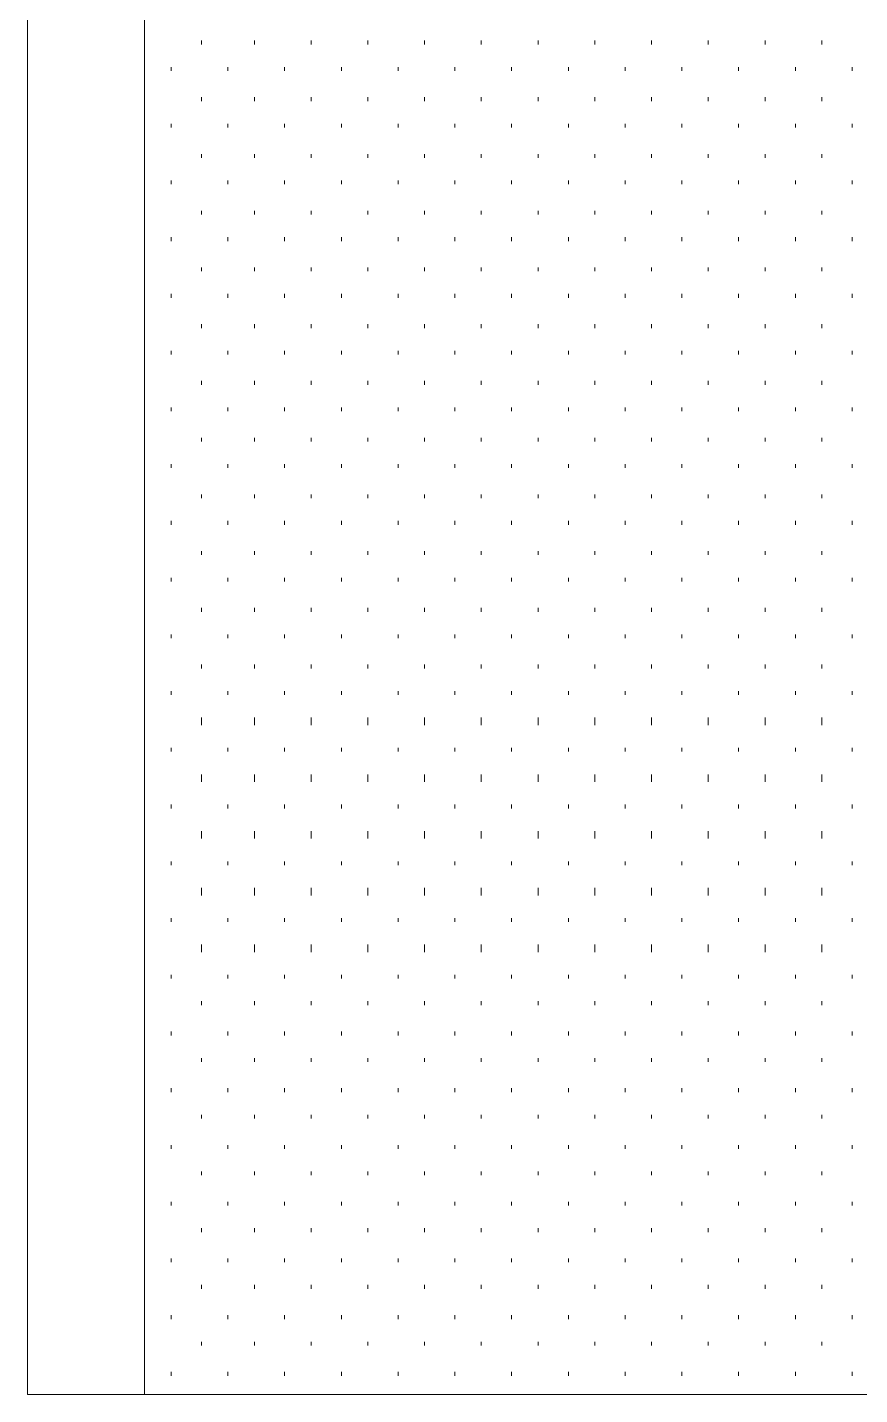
# Model space of a CAD drawing. Header units: inches. Extents: x -6061 to 13621, y -296 to 7483.
# Drawn here: x 12292.6 to 12310.22, y 670.54 to 699.49 of the extents above; entities that cross this region are included whole.
import ezdxf

# ---------------------------------------------------------------- set-up
doc = ezdxf.new("R2010")
doc.units = ezdxf.units.IN
doc.header["$MEASUREMENT"] = 0
doc.layers.get('0').update_dxf_attribs({"linetype": 'CONTINUOUS'})

msp = doc.modelspace()

# ---------------------------------------------------------------- linework, layer by layer
at = {"color": 7, "linetype": 'Continuous', "lineweight": 18, "true_color": 0x000007}
for q in [(12292.60053, 766.56433), (12292.60053, 670.53582), (12292.60053, 670.53582)]:
    msp.add_line((12292.60053, 670.53582), q, dxfattribs=at)
at = {"color": 7, "linetype": 'Continuous', "lineweight": 9, "true_color": 0x000007}
for p, q in [((12292.60053, 766.56433), (12292.60053, 670.53582)), ((12295.08334, 670.53582), (12295.08334, 766.56433)), ((12295.08334, 764.08153), (12295.08334, 670.53582)), ((12292.60053, 670.53582), (12295.08334, 670.53582)), ((12295.08334, 670.53582), (12292.60053, 670.53582)), ((12331.12406, 670.53582), (12295.08334, 670.53582))]:
    msp.add_line(p, q, dxfattribs=at)
at = {"color": 7, "linetype": 'Continuous', "lineweight": 9, "true_color": 0xffffff}
for p, q in [((12296.2847, 699.12813), (12296.2847, 699.20822)), ((12297.40596, 699.12813), (12297.40596, 699.20822)), ((12298.60732, 699.12813), (12298.60732, 699.20822)), ((12299.80868, 699.12813), (12299.80868, 699.20822)), ((12301.01004, 699.12813), (12301.01004, 699.20822)), ((12302.21139, 699.12813), (12302.21139, 699.20822)), ((12303.41275, 699.12813), (12303.41275, 699.20822)), ((12304.61411, 699.12813), (12304.61411, 699.20822)), ((12305.81547, 699.12813), (12305.81547, 699.20822)), ((12307.01682, 699.12813), (12307.01682, 699.20822)), ((12308.21818, 699.12813), (12308.21818, 699.20822)), ((12309.41954, 699.12813), (12309.41954, 699.20822)), ((12295.64397, 698.5675), (12295.64397, 698.64759)), ((12296.84533, 698.5675), (12296.84533, 698.64759)), ((12298.04669, 698.5675), (12298.04669, 698.64759)), ((12299.24805, 698.5675), (12299.24805, 698.64759)), ((12300.4494, 698.5675), (12300.4494, 698.64759)), ((12301.65076, 698.5675), (12301.65076, 698.64759)), ((12302.85212, 698.5675), (12302.85212, 698.64759)), ((12304.05347, 698.5675), (12304.05347, 698.64759)), ((12305.25483, 698.5675), (12305.25483, 698.64759)), ((12306.45619, 698.5675), (12306.45619, 698.64759)), ((12307.65755, 698.5675), (12307.65755, 698.64759)), ((12308.8589, 698.5675), (12308.8589, 698.64759)), ((12310.06026, 698.5675), (12310.06026, 698.64759)), ((12296.2847, 697.92677), (12296.2847, 698.00686)), ((12297.40596, 697.92677), (12297.40596, 698.00686)), ((12298.60732, 697.92677), (12298.60732, 698.00686)), ((12299.80868, 697.92677), (12299.80868, 698.00686)), ((12301.01004, 697.92677), (12301.01004, 698.00686)), ((12302.21139, 697.92677), (12302.21139, 698.00686)), ((12303.41275, 697.92677), (12303.41275, 698.00686)), ((12304.61411, 697.92677), (12304.61411, 698.00686)), ((12305.81547, 697.92677), (12305.81547, 698.00686)), ((12307.01682, 697.92677), (12307.01682, 698.00686)), ((12308.21818, 697.92677), (12308.21818, 698.00686)), ((12309.41954, 697.92677), (12309.41954, 698.00686)), ((12295.64397, 697.36614), (12295.64397, 697.44623)), ((12296.84533, 697.36614), (12296.84533, 697.44623)), ((12298.04669, 697.36614), (12298.04669, 697.44623)), ((12299.24805, 697.36614), (12299.24805, 697.44623)), ((12300.4494, 697.36614), (12300.4494, 697.44623)), ((12301.65076, 697.36614), (12301.65076, 697.44623)), ((12302.85212, 697.36614), (12302.85212, 697.44623)), ((12304.05347, 697.36614), (12304.05347, 697.44623)), ((12305.25483, 697.36614), (12305.25483, 697.44623)), ((12306.45619, 697.36614), (12306.45619, 697.44623)), ((12307.65755, 697.36614), (12307.65755, 697.44623)), ((12308.8589, 697.36614), (12308.8589, 697.44623)), ((12310.06026, 697.36614), (12310.06026, 697.44623)), ((12296.2847, 696.72542), (12296.2847, 696.80551)), ((12297.40596, 696.72542), (12297.40596, 696.80551)), ((12298.60732, 696.72542), (12298.60732, 696.80551)), ((12299.80868, 696.72542), (12299.80868, 696.80551)), ((12301.01004, 696.72542), (12301.01004, 696.80551)), ((12302.21139, 696.72542), (12302.21139, 696.80551)), ((12303.41275, 696.72542), (12303.41275, 696.80551)), ((12304.61411, 696.72542), (12304.61411, 696.80551)), ((12305.81547, 696.72542), (12305.81547, 696.80551)), ((12307.01682, 696.72542), (12307.01682, 696.80551)), ((12308.21818, 696.72542), (12308.21818, 696.80551)), ((12309.41954, 696.72542), (12309.41954, 696.80551)), ((12295.64397, 696.16478), (12295.64397, 696.24487)), ((12296.84533, 696.16478), (12296.84533, 696.24487)), ((12298.04669, 696.16478), (12298.04669, 696.24487)), ((12299.24805, 696.16478), (12299.24805, 696.24487)), ((12300.4494, 696.16478), (12300.4494, 696.24487)), ((12301.65076, 696.16478), (12301.65076, 696.24487)), ((12302.85212, 696.16478), (12302.85212, 696.24487)), ((12304.05347, 696.16478), (12304.05347, 696.24487)), ((12305.25483, 696.16478), (12305.25483, 696.24487)), ((12306.45619, 696.16478), (12306.45619, 696.24487)), ((12307.65755, 696.16478), (12307.65755, 696.24487)), ((12308.8589, 696.16478), (12308.8589, 696.24487)), ((12310.06026, 696.16478), (12310.06026, 696.24487)), ((12296.2847, 695.52406), (12296.2847, 695.60415)), ((12297.40596, 695.52406), (12297.40596, 695.60415)), ((12298.60732, 695.52406), (12298.60732, 695.60415)), ((12299.80868, 695.52406), (12299.80868, 695.60415)), ((12301.01004, 695.52406), (12301.01004, 695.60415)), ((12302.21139, 695.52406), (12302.21139, 695.60415)), ((12303.41275, 695.52406), (12303.41275, 695.60415)), ((12304.61411, 695.52406), (12304.61411, 695.60415)), ((12305.81547, 695.52406), (12305.81547, 695.60415)), ((12307.01682, 695.52406), (12307.01682, 695.60415)), ((12308.21818, 695.52406), (12308.21818, 695.60415)), ((12309.41954, 695.52406), (12309.41954, 695.60415)), ((12295.64397, 694.96343), (12295.64397, 695.04352)), ((12296.84533, 694.96343), (12296.84533, 695.04352)), ((12298.04669, 694.96343), (12298.04669, 695.04352)), ((12299.24805, 694.96343), (12299.24805, 695.04352)), ((12300.4494, 694.96343), (12300.4494, 695.04352)), ((12301.65076, 694.96343), (12301.65076, 695.04352)), ((12302.85212, 694.96343), (12302.85212, 695.04352)), ((12304.05347, 694.96343), (12304.05347, 695.04352)), ((12305.25483, 694.96343), (12305.25483, 695.04352)), ((12306.45619, 694.96343), (12306.45619, 695.04352)), ((12307.65755, 694.96343), (12307.65755, 695.04352)), ((12308.8589, 694.96343), (12308.8589, 695.04352)), ((12310.06026, 694.96343), (12310.06026, 695.04352)), ((12296.2847, 694.3227), (12296.2847, 694.40279)), ((12297.40596, 694.3227), (12297.40596, 694.40279)), ((12298.60732, 694.3227), (12298.60732, 694.40279)), ((12299.80868, 694.3227), (12299.80868, 694.40279)), ((12301.01004, 694.3227), (12301.01004, 694.40279)), ((12302.21139, 694.3227), (12302.21139, 694.40279)), ((12303.41275, 694.3227), (12303.41275, 694.40279)), ((12304.61411, 694.3227), (12304.61411, 694.40279)), ((12305.81547, 694.3227), (12305.81547, 694.40279)), ((12307.01682, 694.3227), (12307.01682, 694.40279)), ((12308.21818, 694.3227), (12308.21818, 694.40279)), ((12309.41954, 694.3227), (12309.41954, 694.40279)), ((12295.64397, 693.76207), (12295.64397, 693.84216)), ((12296.84533, 693.76207), (12296.84533, 693.84216)), ((12298.04669, 693.76207), (12298.04669, 693.84216)), ((12299.24805, 693.76207), (12299.24805, 693.84216)), ((12300.4494, 693.76207), (12300.4494, 693.84216)), ((12301.65076, 693.76207), (12301.65076, 693.84216)), ((12302.85212, 693.76207), (12302.85212, 693.84216)), ((12304.05347, 693.76207), (12304.05347, 693.84216)), ((12305.25483, 693.76207), (12305.25483, 693.84216)), ((12306.45619, 693.76207), (12306.45619, 693.84216)), ((12307.65755, 693.76207), (12307.65755, 693.84216)), ((12308.8589, 693.76207), (12308.8589, 693.84216)), ((12310.06026, 693.76207), (12310.06026, 693.84216)), ((12296.2847, 693.12134), (12296.2847, 693.20143)), ((12297.40596, 693.12134), (12297.40596, 693.20143)), ((12298.60732, 693.12134), (12298.60732, 693.20143)), ((12299.80868, 693.12134), (12299.80868, 693.20143)), ((12301.01004, 693.12134), (12301.01004, 693.20143)), ((12302.21139, 693.12134), (12302.21139, 693.20143)), ((12303.41275, 693.12134), (12303.41275, 693.20143)), ((12304.61411, 693.12134), (12304.61411, 693.20143)), ((12305.81547, 693.12134), (12305.81547, 693.20143)), ((12307.01682, 693.12134), (12307.01682, 693.20143)), ((12308.21818, 693.12134), (12308.21818, 693.20143)), ((12309.41954, 693.12134), (12309.41954, 693.20143)), ((12295.64397, 692.56071), (12295.64397, 692.6408)), ((12296.84533, 692.56071), (12296.84533, 692.6408)), ((12298.04669, 692.56071), (12298.04669, 692.6408)), ((12299.24805, 692.56071), (12299.24805, 692.6408)), ((12300.4494, 692.56071), (12300.4494, 692.6408)), ((12301.65076, 692.56071), (12301.65076, 692.6408)), ((12302.85212, 692.56071), (12302.85212, 692.6408)), ((12304.05347, 692.56071), (12304.05347, 692.6408)), ((12305.25483, 692.56071), (12305.25483, 692.6408)), ((12306.45619, 692.56071), (12306.45619, 692.6408)), ((12307.65755, 692.56071), (12307.65755, 692.6408)), ((12308.8589, 692.56071), (12308.8589, 692.6408)), ((12310.06026, 692.56071), (12310.06026, 692.6408)), ((12296.2847, 691.91999), (12296.2847, 692.00008)), ((12297.40596, 691.91999), (12297.40596, 692.00008)), ((12298.60732, 691.91999), (12298.60732, 692.00008)), ((12299.80868, 691.91999), (12299.80868, 692.00008)), ((12301.01004, 691.91999), (12301.01004, 692.00008)), ((12302.21139, 691.91999), (12302.21139, 692.00008)), ((12303.41275, 691.91999), (12303.41275, 692.00008)), ((12304.61411, 691.91999), (12304.61411, 692.00008)), ((12305.81547, 691.91999), (12305.81547, 692.00008)), ((12307.01682, 691.91999), (12307.01682, 692.00008)), ((12308.21818, 691.91999), (12308.21818, 692.00008)), ((12309.41954, 691.91999), (12309.41954, 692.00008)), ((12295.64397, 691.35935), (12295.64397, 691.43944)), ((12296.84533, 691.35935), (12296.84533, 691.43944)), ((12298.04669, 691.35935), (12298.04669, 691.43944)), ((12299.24805, 691.35935), (12299.24805, 691.43944)), ((12300.4494, 691.35935), (12300.4494, 691.43944)), ((12301.65076, 691.35935), (12301.65076, 691.43944)), ((12302.85212, 691.35935), (12302.85212, 691.43944)), ((12304.05347, 691.35935), (12304.05347, 691.43944)), ((12305.25483, 691.35935), (12305.25483, 691.43944)), ((12306.45619, 691.35935), (12306.45619, 691.43944)), ((12307.65755, 691.35935), (12307.65755, 691.43944)), ((12308.8589, 691.35935), (12308.8589, 691.43944)), ((12310.06026, 691.35935), (12310.06026, 691.43944)), ((12296.2847, 690.71863), (12296.2847, 690.79872)), ((12297.40596, 690.71863), (12297.40596, 690.79872)), ((12298.60732, 690.71863), (12298.60732, 690.79872)), ((12299.80868, 690.71863), (12299.80868, 690.79872)), ((12301.01004, 690.71863), (12301.01004, 690.79872)), ((12302.21139, 690.71863), (12302.21139, 690.79872)), ((12303.41275, 690.71863), (12303.41275, 690.79872)), ((12304.61411, 690.71863), (12304.61411, 690.79872)), ((12305.81547, 690.71863), (12305.81547, 690.79872)), ((12307.01682, 690.71863), (12307.01682, 690.79872)), ((12308.21818, 690.71863), (12308.21818, 690.79872)), ((12309.41954, 690.71863), (12309.41954, 690.79872)), ((12295.64397, 690.158), (12295.64397, 690.23809)), ((12296.84533, 690.158), (12296.84533, 690.23809)), ((12298.04669, 690.158), (12298.04669, 690.23809)), ((12299.24805, 690.158), (12299.24805, 690.23809)), ((12300.4494, 690.158), (12300.4494, 690.23809)), ((12301.65076, 690.158), (12301.65076, 690.23809)), ((12302.85212, 690.158), (12302.85212, 690.23809)), ((12304.05347, 690.158), (12304.05347, 690.23809)), ((12305.25483, 690.158), (12305.25483, 690.23809)), ((12306.45619, 690.158), (12306.45619, 690.23809)), ((12307.65755, 690.158), (12307.65755, 690.23809)), ((12308.8589, 690.158), (12308.8589, 690.23809)), ((12310.06026, 690.158), (12310.06026, 690.23809)), ((12296.2847, 689.51727), (12296.2847, 689.59736)), ((12297.40596, 689.51727), (12297.40596, 689.59736)), ((12298.60732, 689.51727), (12298.60732, 689.59736)), ((12299.80868, 689.51727), (12299.80868, 689.59736)), ((12301.01004, 689.51727), (12301.01004, 689.59736)), ((12302.21139, 689.51727), (12302.21139, 689.59736)), ((12303.41275, 689.51727), (12303.41275, 689.59736)), ((12304.61411, 689.51727), (12304.61411, 689.59736)), ((12305.81547, 689.51727), (12305.81547, 689.59736)), ((12307.01682, 689.51727), (12307.01682, 689.59736)), ((12308.21818, 689.51727), (12308.21818, 689.59736)), ((12309.41954, 689.51727), (12309.41954, 689.59736)), ((12295.64397, 688.95664), (12295.64397, 689.03673)), ((12296.84533, 688.95664), (12296.84533, 689.03673)), ((12298.04669, 688.95664), (12298.04669, 689.03673)), ((12299.24805, 688.95664), (12299.24805, 689.03673)), ((12300.4494, 688.95664), (12300.4494, 689.03673)), ((12301.65076, 688.95664), (12301.65076, 689.03673)), ((12302.85212, 688.95664), (12302.85212, 689.03673)), ((12304.05347, 688.95664), (12304.05347, 689.03673)), ((12305.25483, 688.95664), (12305.25483, 689.03673)), ((12306.45619, 688.95664), (12306.45619, 689.03673)), ((12307.65755, 688.95664), (12307.65755, 689.03673)), ((12308.8589, 688.95664), (12308.8589, 689.03673)), ((12310.06026, 688.95664), (12310.06026, 689.03673)), ((12296.2847, 688.31591), (12296.2847, 688.39601)), ((12297.40596, 688.31591), (12297.40596, 688.39601)), ((12298.60732, 688.31591), (12298.60732, 688.39601)), ((12299.80868, 688.31591), (12299.80868, 688.39601)), ((12301.01004, 688.31591), (12301.01004, 688.39601)), ((12302.21139, 688.31591), (12302.21139, 688.39601)), ((12303.41275, 688.31591), (12303.41275, 688.39601)), ((12304.61411, 688.31591), (12304.61411, 688.39601)), ((12305.81547, 688.31591), (12305.81547, 688.39601)), ((12307.01682, 688.31591), (12307.01682, 688.39601)), ((12308.21818, 688.31591), (12308.21818, 688.39601)), ((12309.41954, 688.31591), (12309.41954, 688.39601)), ((12295.64397, 687.75528), (12295.64397, 687.83537)), ((12296.84533, 687.75528), (12296.84533, 687.83537)), ((12298.04669, 687.75528), (12298.04669, 687.83537)), ((12299.24805, 687.75528), (12299.24805, 687.83537)), ((12300.4494, 687.75528), (12300.4494, 687.83537)), ((12301.65076, 687.75528), (12301.65076, 687.83537)), ((12302.85212, 687.75528), (12302.85212, 687.83537)), ((12304.05347, 687.75528), (12304.05347, 687.83537)), ((12305.25483, 687.75528), (12305.25483, 687.83537)), ((12306.45619, 687.75528), (12306.45619, 687.83537)), ((12307.65755, 687.75528), (12307.65755, 687.83537)), ((12308.8589, 687.75528), (12308.8589, 687.83537)), ((12310.06026, 687.75528), (12310.06026, 687.83537)), ((12296.2847, 687.11456), (12296.2847, 687.19465)), ((12297.40596, 687.11456), (12297.40596, 687.19465)), ((12298.60732, 687.11456), (12298.60732, 687.19465)), ((12299.80868, 687.11456), (12299.80868, 687.19465)), ((12301.01004, 687.11456), (12301.01004, 687.19465)), ((12302.21139, 687.11456), (12302.21139, 687.19465)), ((12303.41275, 687.11456), (12303.41275, 687.19465)), ((12304.61411, 687.11456), (12304.61411, 687.19465)), ((12305.81547, 687.11456), (12305.81547, 687.19465)), ((12307.01682, 687.11456), (12307.01682, 687.19465)), ((12308.21818, 687.11456), (12308.21818, 687.19465)), ((12309.41954, 687.11456), (12309.41954, 687.19465)), ((12295.64397, 686.55392), (12295.64397, 686.63401)), ((12296.84533, 686.55392), (12296.84533, 686.63401)), ((12298.04669, 686.55392), (12298.04669, 686.63401)), ((12299.24805, 686.55392), (12299.24805, 686.63401)), ((12300.4494, 686.55392), (12300.4494, 686.63401)), ((12301.65076, 686.55392), (12301.65076, 686.63401)), ((12302.85212, 686.55392), (12302.85212, 686.63401)), ((12304.05347, 686.55392), (12304.05347, 686.63401)), ((12305.25483, 686.55392), (12305.25483, 686.63401)), ((12306.45619, 686.55392), (12306.45619, 686.63401)), ((12307.65755, 686.55392), (12307.65755, 686.63401)), ((12308.8589, 686.55392), (12308.8589, 686.63401)), ((12310.06026, 686.55392), (12310.06026, 686.63401)), ((12296.2847, 685.9132), (12296.2847, 685.99329)), ((12297.40596, 685.9132), (12297.40596, 685.99329)), ((12298.60732, 685.9132), (12298.60732, 685.99329)), ((12299.80868, 685.9132), (12299.80868, 685.99329)), ((12301.01004, 685.9132), (12301.01004, 685.99329)), ((12302.21139, 685.9132), (12302.21139, 685.99329)), ((12303.41275, 685.9132), (12303.41275, 685.99329)), ((12304.61411, 685.9132), (12304.61411, 685.99329)), ((12305.81547, 685.9132), (12305.81547, 685.99329)), ((12307.01682, 685.9132), (12307.01682, 685.99329)), ((12308.21818, 685.9132), (12308.21818, 685.99329)), ((12309.41954, 685.9132), (12309.41954, 685.99329)), ((12295.64397, 685.35257), (12295.64397, 685.43266)), ((12296.84533, 685.35257), (12296.84533, 685.43266)), ((12298.04669, 685.35257), (12298.04669, 685.43266)), ((12299.24805, 685.35257), (12299.24805, 685.43266)), ((12300.4494, 685.35257), (12300.4494, 685.43266)), ((12301.65076, 685.35257), (12301.65076, 685.43266)), ((12302.85212, 685.35257), (12302.85212, 685.43266)), ((12304.05347, 685.35257), (12304.05347, 685.43266)), ((12305.25483, 685.35257), (12305.25483, 685.43266)), ((12306.45619, 685.35257), (12306.45619, 685.43266)), ((12307.65755, 685.35257), (12307.65755, 685.43266)), ((12308.8589, 685.35257), (12308.8589, 685.43266)), ((12310.06026, 685.35257), (12310.06026, 685.43266)), ((12296.2847, 684.71184), (12296.2847, 684.87202)), ((12297.40596, 684.71184), (12297.40596, 684.87202)), ((12298.60732, 684.71184), (12298.60732, 684.87202)), ((12299.80868, 684.71184), (12299.80868, 684.87202)), ((12301.01004, 684.71184), (12301.01004, 684.87202)), ((12302.21139, 684.71184), (12302.21139, 684.87202)), ((12303.41275, 684.71184), (12303.41275, 684.87202)), ((12304.61411, 684.71184), (12304.61411, 684.87202)), ((12305.81547, 684.71184), (12305.81547, 684.87202)), ((12307.01682, 684.71184), (12307.01682, 684.87202)), ((12308.21818, 684.71184), (12308.21818, 684.87202)), ((12309.41954, 684.71184), (12309.41954, 684.87202)), ((12295.64397, 684.15121), (12295.64397, 684.2313)), ((12296.84533, 684.15121), (12296.84533, 684.2313)), ((12298.04669, 684.15121), (12298.04669, 684.2313)), ((12299.24805, 684.15121), (12299.24805, 684.2313)), ((12300.4494, 684.15121), (12300.4494, 684.2313)), ((12301.65076, 684.15121), (12301.65076, 684.2313)), ((12302.85212, 684.15121), (12302.85212, 684.2313)), ((12304.05347, 684.15121), (12304.05347, 684.2313)), ((12305.25483, 684.15121), (12305.25483, 684.2313)), ((12306.45619, 684.15121), (12306.45619, 684.2313)), ((12307.65755, 684.15121), (12307.65755, 684.2313)), ((12308.8589, 684.15121), (12308.8589, 684.2313)), ((12310.06026, 684.15121), (12310.06026, 684.2313)), ((12296.2847, 683.51048), (12296.2847, 683.67067)), ((12297.40596, 683.51048), (12297.40596, 683.67067)), ((12298.60732, 683.51048), (12298.60732, 683.67067)), ((12299.80868, 683.51048), (12299.80868, 683.67067)), ((12301.01004, 683.51048), (12301.01004, 683.67067)), ((12302.21139, 683.51048), (12302.21139, 683.67067)), ((12303.41275, 683.51048), (12303.41275, 683.67067)), ((12304.61411, 683.51048), (12304.61411, 683.67067)), ((12305.81547, 683.51048), (12305.81547, 683.67067)), ((12307.01682, 683.51048), (12307.01682, 683.67067)), ((12308.21818, 683.51048), (12308.21818, 683.67067)), ((12309.41954, 683.51048), (12309.41954, 683.67067)), ((12295.64397, 682.94985), (12295.64397, 683.02994)), ((12296.84533, 682.94985), (12296.84533, 683.02994)), ((12298.04669, 682.94985), (12298.04669, 683.02994)), ((12299.24805, 682.94985), (12299.24805, 683.02994)), ((12300.4494, 682.94985), (12300.4494, 683.02994)), ((12301.65076, 682.94985), (12301.65076, 683.02994)), ((12302.85212, 682.94985), (12302.85212, 683.02994)), ((12304.05347, 682.94985), (12304.05347, 683.02994)), ((12305.25483, 682.94985), (12305.25483, 683.02994)), ((12306.45619, 682.94985), (12306.45619, 683.02994)), ((12307.65755, 682.94985), (12307.65755, 683.02994)), ((12308.8589, 682.94985), (12308.8589, 683.02994)), ((12310.06026, 682.94985), (12310.06026, 683.02994)), ((12296.2847, 682.30913), (12296.2847, 682.46931)), ((12297.40596, 682.30913), (12297.40596, 682.46931)), ((12298.60732, 682.30913), (12298.60732, 682.46931)), ((12299.80868, 682.30913), (12299.80868, 682.46931)), ((12301.01004, 682.30913), (12301.01004, 682.46931)), ((12302.21139, 682.30913), (12302.21139, 682.46931)), ((12303.41275, 682.30913), (12303.41275, 682.46931)), ((12304.61411, 682.30913), (12304.61411, 682.46931)), ((12305.81547, 682.30913), (12305.81547, 682.46931)), ((12307.01682, 682.30913), (12307.01682, 682.46931)), ((12308.21818, 682.30913), (12308.21818, 682.46931)), ((12309.41954, 682.30913), (12309.41954, 682.46931)), ((12295.64397, 681.74849), (12295.64397, 681.82858)), ((12296.84533, 681.74849), (12296.84533, 681.82858)), ((12298.04669, 681.74849), (12298.04669, 681.82858)), ((12299.24805, 681.74849), (12299.24805, 681.82858)), ((12300.4494, 681.74849), (12300.4494, 681.82858)), ((12301.65076, 681.74849), (12301.65076, 681.82858)), ((12302.85212, 681.74849), (12302.85212, 681.82858)), ((12304.05347, 681.74849), (12304.05347, 681.82858)), ((12305.25483, 681.74849), (12305.25483, 681.82858)), ((12306.45619, 681.74849), (12306.45619, 681.82858)), ((12307.65755, 681.74849), (12307.65755, 681.82858)), ((12308.8589, 681.74849), (12308.8589, 681.82858)), ((12310.06026, 681.74849), (12310.06026, 681.82858)), ((12296.2847, 681.10777), (12296.2847, 681.26795)), ((12297.40596, 681.10777), (12297.40596, 681.26795)), ((12298.60732, 681.10777), (12298.60732, 681.26795)), ((12299.80868, 681.10777), (12299.80868, 681.26795)), ((12301.01004, 681.10777), (12301.01004, 681.26795)), ((12302.21139, 681.10777), (12302.21139, 681.26795)), ((12303.41275, 681.10777), (12303.41275, 681.26795)), ((12304.61411, 681.10777), (12304.61411, 681.26795)), ((12305.81547, 681.10777), (12305.81547, 681.26795)), ((12307.01682, 681.10777), (12307.01682, 681.26795)), ((12308.21818, 681.10777), (12308.21818, 681.26795)), ((12309.41954, 681.10777), (12309.41954, 681.26795)), ((12295.64397, 680.54714), (12295.64397, 680.62723)), ((12296.84533, 680.54714), (12296.84533, 680.62723)), ((12298.04669, 680.54714), (12298.04669, 680.62723)), ((12299.24805, 680.54714), (12299.24805, 680.62723)), ((12300.4494, 680.54714), (12300.4494, 680.62723)), ((12301.65076, 680.54714), (12301.65076, 680.62723)), ((12302.85212, 680.54714), (12302.85212, 680.62723)), ((12304.05347, 680.54714), (12304.05347, 680.62723)), ((12305.25483, 680.54714), (12305.25483, 680.62723)), ((12306.45619, 680.54714), (12306.45619, 680.62723)), ((12307.65755, 680.54714), (12307.65755, 680.62723)), ((12308.8589, 680.54714), (12308.8589, 680.62723)), ((12310.06026, 680.54714), (12310.06026, 680.62723)), ((12296.2847, 679.90641), (12296.2847, 680.06659)), ((12297.40596, 679.90641), (12297.40596, 680.06659)), ((12298.60732, 679.90641), (12298.60732, 680.06659)), ((12299.80868, 679.90641), (12299.80868, 680.06659)), ((12301.01004, 679.90641), (12301.01004, 680.06659)), ((12302.21139, 679.90641), (12302.21139, 680.06659)), ((12303.41275, 679.90641), (12303.41275, 680.06659)), ((12304.61411, 679.90641), (12304.61411, 680.06659)), ((12305.81547, 679.90641), (12305.81547, 680.06659)), ((12307.01682, 679.90641), (12307.01682, 680.06659)), ((12308.21818, 679.90641), (12308.21818, 680.06659)), ((12309.41954, 679.90641), (12309.41954, 680.06659)), ((12295.64397, 679.34578), (12295.64397, 679.42587)), ((12296.84533, 679.34578), (12296.84533, 679.42587)), ((12298.04669, 679.34578), (12298.04669, 679.42587)), ((12299.24805, 679.34578), (12299.24805, 679.42587)), ((12300.4494, 679.34578), (12300.4494, 679.42587)), ((12301.65076, 679.34578), (12301.65076, 679.42587)), ((12302.85212, 679.34578), (12302.85212, 679.42587)), ((12304.05347, 679.34578), (12304.05347, 679.42587)), ((12305.25483, 679.34578), (12305.25483, 679.42587)), ((12306.45619, 679.34578), (12306.45619, 679.42587)), ((12307.65755, 679.34578), (12307.65755, 679.42587)), ((12308.8589, 679.34578), (12308.8589, 679.42587)), ((12310.06026, 679.34578), (12310.06026, 679.42587)), ((12296.2847, 678.78515), (12296.2847, 678.86524)), ((12297.40596, 678.78515), (12297.40596, 678.86524)), ((12298.60732, 678.78515), (12298.60732, 678.86524)), ((12299.80868, 678.78515), (12299.80868, 678.86524)), ((12301.01004, 678.78515), (12301.01004, 678.86524)), ((12302.21139, 678.78515), (12302.21139, 678.86524)), ((12303.41275, 678.78515), (12303.41275, 678.86524)), ((12304.61411, 678.78515), (12304.61411, 678.86524)), ((12305.81547, 678.78515), (12305.81547, 678.86524)), ((12307.01682, 678.78515), (12307.01682, 678.86524)), ((12308.21818, 678.78515), (12308.21818, 678.86524)), ((12309.41954, 678.78515), (12309.41954, 678.86524)), ((12295.64397, 678.14442), (12295.64397, 678.22451)), ((12296.84533, 678.14442), (12296.84533, 678.22451)), ((12298.04669, 678.14442), (12298.04669, 678.22451)), ((12299.24805, 678.14442), (12299.24805, 678.22451)), ((12300.4494, 678.14442), (12300.4494, 678.22451)), ((12301.65076, 678.14442), (12301.65076, 678.22451)), ((12302.85212, 678.14442), (12302.85212, 678.22451)), ((12304.05347, 678.14442), (12304.05347, 678.22451)), ((12305.25483, 678.14442), (12305.25483, 678.22451)), ((12306.45619, 678.14442), (12306.45619, 678.22451)), ((12307.65755, 678.14442), (12307.65755, 678.22451)), ((12308.8589, 678.14442), (12308.8589, 678.22451)), ((12310.06026, 678.14442), (12310.06026, 678.22451)), ((12296.2847, 677.58379), (12296.2847, 677.66388)), ((12297.40596, 677.58379), (12297.40596, 677.66388)), ((12298.60732, 677.58379), (12298.60732, 677.66388)), ((12299.80868, 677.58379), (12299.80868, 677.66388)), ((12301.01004, 677.58379), (12301.01004, 677.66388)), ((12302.21139, 677.58379), (12302.21139, 677.66388)), ((12303.41275, 677.58379), (12303.41275, 677.66388)), ((12304.61411, 677.58379), (12304.61411, 677.66388)), ((12305.81547, 677.58379), (12305.81547, 677.66388)), ((12307.01682, 677.58379), (12307.01682, 677.66388)), ((12308.21818, 677.58379), (12308.21818, 677.66388)), ((12309.41954, 677.58379), (12309.41954, 677.66388)), ((12295.64397, 676.94306), (12295.64397, 677.02315)), ((12296.84533, 676.94306), (12296.84533, 677.02315)), ((12298.04669, 676.94306), (12298.04669, 677.02315)), ((12299.24805, 676.94306), (12299.24805, 677.02315)), ((12300.4494, 676.94306), (12300.4494, 677.02315)), ((12301.65076, 676.94306), (12301.65076, 677.02315)), ((12302.85212, 676.94306), (12302.85212, 677.02315)), ((12304.05347, 676.94306), (12304.05347, 677.02315)), ((12305.25483, 676.94306), (12305.25483, 677.02315)), ((12306.45619, 676.94306), (12306.45619, 677.02315)), ((12307.65755, 676.94306), (12307.65755, 677.02315)), ((12308.8589, 676.94306), (12308.8589, 677.02315)), ((12310.06026, 676.94306), (12310.06026, 677.02315)), ((12296.2847, 676.38243), (12296.2847, 676.46252)), ((12297.40596, 676.38243), (12297.40596, 676.46252)), ((12298.60732, 676.38243), (12298.60732, 676.46252)), ((12299.80868, 676.38243), (12299.80868, 676.46252)), ((12301.01004, 676.38243), (12301.01004, 676.46252)), ((12302.21139, 676.38243), (12302.21139, 676.46252)), ((12303.41275, 676.38243), (12303.41275, 676.46252)), ((12304.61411, 676.38243), (12304.61411, 676.46252)), ((12305.81547, 676.38243), (12305.81547, 676.46252)), ((12307.01682, 676.38243), (12307.01682, 676.46252)), ((12308.21818, 676.38243), (12308.21818, 676.46252)), ((12309.41954, 676.38243), (12309.41954, 676.46252)), ((12295.64397, 675.74171), (12295.64397, 675.8218)), ((12296.84533, 675.74171), (12296.84533, 675.8218)), ((12298.04669, 675.74171), (12298.04669, 675.8218)), ((12299.24805, 675.74171), (12299.24805, 675.8218)), ((12300.4494, 675.74171), (12300.4494, 675.8218)), ((12301.65076, 675.74171), (12301.65076, 675.8218)), ((12302.85212, 675.74171), (12302.85212, 675.8218)), ((12304.05347, 675.74171), (12304.05347, 675.8218)), ((12305.25483, 675.74171), (12305.25483, 675.8218)), ((12306.45619, 675.74171), (12306.45619, 675.8218)), ((12307.65755, 675.74171), (12307.65755, 675.8218)), ((12308.8589, 675.74171), (12308.8589, 675.8218)), ((12310.06026, 675.74171), (12310.06026, 675.8218)), ((12296.2847, 675.18107), (12296.2847, 675.26116)), ((12297.40596, 675.18107), (12297.40596, 675.26116)), ((12298.60732, 675.18107), (12298.60732, 675.26116)), ((12299.80868, 675.18107), (12299.80868, 675.26116)), ((12301.01004, 675.18107), (12301.01004, 675.26116)), ((12302.21139, 675.18107), (12302.21139, 675.26116)), ((12303.41275, 675.18107), (12303.41275, 675.26116)), ((12304.61411, 675.18107), (12304.61411, 675.26116)), ((12305.81547, 675.18107), (12305.81547, 675.26116)), ((12307.01682, 675.18107), (12307.01682, 675.26116)), ((12308.21818, 675.18107), (12308.21818, 675.26116)), ((12309.41954, 675.18107), (12309.41954, 675.26116)), ((12295.64397, 674.54035), (12295.64397, 674.62044)), ((12296.84533, 674.54035), (12296.84533, 674.62044)), ((12298.04669, 674.54035), (12298.04669, 674.62044)), ((12299.24805, 674.54035), (12299.24805, 674.62044)), ((12300.4494, 674.54035), (12300.4494, 674.62044)), ((12301.65076, 674.54035), (12301.65076, 674.62044)), ((12302.85212, 674.54035), (12302.85212, 674.62044)), ((12304.05347, 674.54035), (12304.05347, 674.62044)), ((12305.25483, 674.54035), (12305.25483, 674.62044)), ((12306.45619, 674.54035), (12306.45619, 674.62044)), ((12307.65755, 674.54035), (12307.65755, 674.62044)), ((12308.8589, 674.54035), (12308.8589, 674.62044)), ((12310.06026, 674.54035), (12310.06026, 674.62044)), ((12296.2847, 673.97972), (12296.2847, 674.05981)), ((12297.40596, 673.97972), (12297.40596, 674.05981)), ((12298.60732, 673.97972), (12298.60732, 674.05981)), ((12299.80868, 673.97972), (12299.80868, 674.05981)), ((12301.01004, 673.97972), (12301.01004, 674.05981)), ((12302.21139, 673.97972), (12302.21139, 674.05981)), ((12303.41275, 673.97972), (12303.41275, 674.05981)), ((12304.61411, 673.97972), (12304.61411, 674.05981)), ((12305.81547, 673.97972), (12305.81547, 674.05981)), ((12307.01682, 673.97972), (12307.01682, 674.05981)), ((12308.21818, 673.97972), (12308.21818, 674.05981)), ((12309.41954, 673.97972), (12309.41954, 674.05981)), ((12295.64397, 673.33899), (12295.64397, 673.41908)), ((12296.84533, 673.33899), (12296.84533, 673.41908)), ((12298.04669, 673.33899), (12298.04669, 673.41908)), ((12299.24805, 673.33899), (12299.24805, 673.41908)), ((12300.4494, 673.33899), (12300.4494, 673.41908)), ((12301.65076, 673.33899), (12301.65076, 673.41908)), ((12302.85212, 673.33899), (12302.85212, 673.41908)), ((12304.05347, 673.33899), (12304.05347, 673.41908)), ((12305.25483, 673.33899), (12305.25483, 673.41908)), ((12306.45619, 673.33899), (12306.45619, 673.41908)), ((12307.65755, 673.33899), (12307.65755, 673.41908)), ((12308.8589, 673.33899), (12308.8589, 673.41908)), ((12310.06026, 673.33899), (12310.06026, 673.41908)), ((12296.2847, 672.77836), (12296.2847, 672.85845)), ((12297.40596, 672.77836), (12297.40596, 672.85845)), ((12298.60732, 672.77836), (12298.60732, 672.85845)), ((12299.80868, 672.77836), (12299.80868, 672.85845)), ((12301.01004, 672.77836), (12301.01004, 672.85845)), ((12302.21139, 672.77836), (12302.21139, 672.85845)), ((12303.41275, 672.77836), (12303.41275, 672.85845)), ((12304.61411, 672.77836), (12304.61411, 672.85845)), ((12305.81547, 672.77836), (12305.81547, 672.85845)), ((12307.01682, 672.77836), (12307.01682, 672.85845)), ((12308.21818, 672.77836), (12308.21818, 672.85845)), ((12309.41954, 672.77836), (12309.41954, 672.85845)), ((12295.64397, 672.13763), (12295.64397, 672.21772)), ((12296.84533, 672.13763), (12296.84533, 672.21772)), ((12298.04669, 672.13763), (12298.04669, 672.21772)), ((12299.24805, 672.13763), (12299.24805, 672.21772)), ((12300.4494, 672.13763), (12300.4494, 672.21772)), ((12301.65076, 672.13763), (12301.65076, 672.21772)), ((12302.85212, 672.13763), (12302.85212, 672.21772)), ((12304.05347, 672.13763), (12304.05347, 672.21772)), ((12305.25483, 672.13763), (12305.25483, 672.21772)), ((12306.45619, 672.13763), (12306.45619, 672.21772)), ((12307.65755, 672.13763), (12307.65755, 672.21772)), ((12308.8589, 672.13763), (12308.8589, 672.21772)), ((12310.06026, 672.13763), (12310.06026, 672.21772)), ((12296.2847, 671.577), (12296.2847, 671.65709)), ((12297.40596, 671.577), (12297.40596, 671.65709)), ((12298.60732, 671.577), (12298.60732, 671.65709)), ((12299.80868, 671.577), (12299.80868, 671.65709)), ((12301.01004, 671.577), (12301.01004, 671.65709)), ((12302.21139, 671.577), (12302.21139, 671.65709)), ((12303.41275, 671.577), (12303.41275, 671.65709)), ((12304.61411, 671.577), (12304.61411, 671.65709)), ((12305.81547, 671.577), (12305.81547, 671.65709)), ((12307.01682, 671.577), (12307.01682, 671.65709)), ((12308.21818, 671.577), (12308.21818, 671.65709)), ((12309.41954, 671.577), (12309.41954, 671.65709)), ((12295.64397, 670.93628), (12295.64397, 671.01637)), ((12296.84533, 670.93628), (12296.84533, 671.01637)), ((12298.04669, 670.93628), (12298.04669, 671.01637)), ((12299.24805, 670.93628), (12299.24805, 671.01637)), ((12300.4494, 670.93628), (12300.4494, 671.01637)), ((12301.65076, 670.93628), (12301.65076, 671.01637)), ((12302.85212, 670.93628), (12302.85212, 671.01637)), ((12304.05347, 670.93628), (12304.05347, 671.01637)), ((12305.25483, 670.93628), (12305.25483, 671.01637)), ((12306.45619, 670.93628), (12306.45619, 671.01637)), ((12307.65755, 670.93628), (12307.65755, 671.01637)), ((12308.8589, 670.93628), (12308.8589, 671.01637)), ((12310.06026, 670.93628), (12310.06026, 671.01637))]:
    msp.add_line(p, q, dxfattribs=at)

doc.saveas('drawing.dxf')
